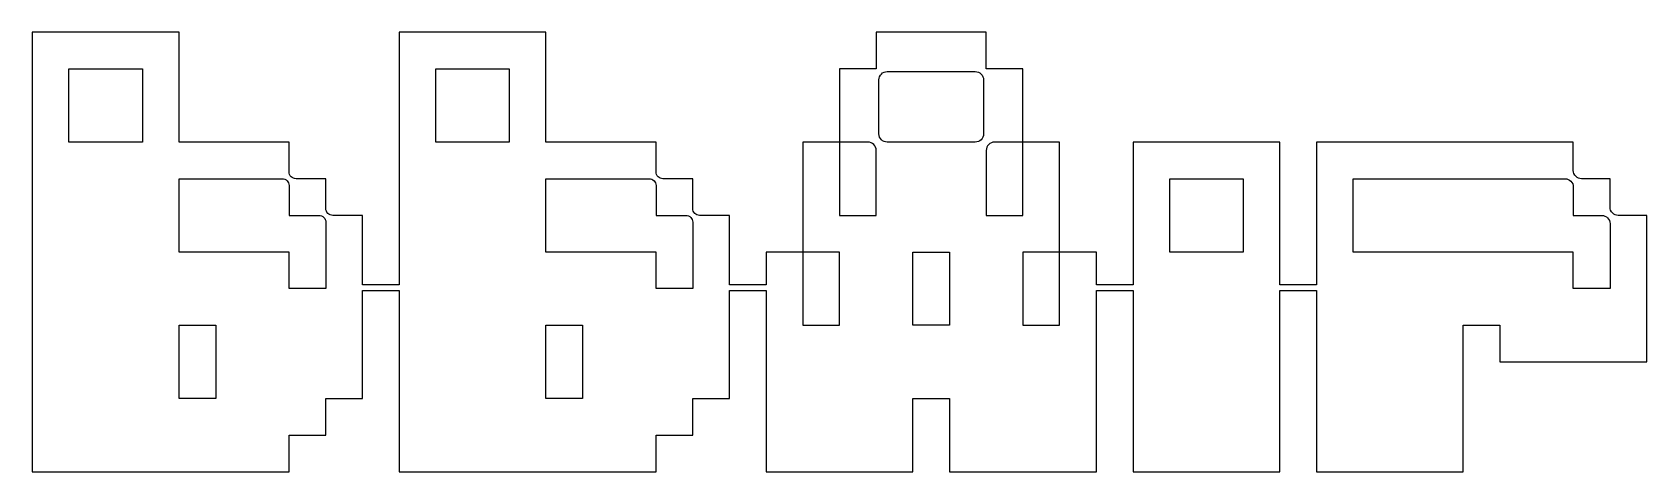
# Model space of a CAD drawing. Header units: millimetres. Extents: x 52.5 to 111.2, y -21.8 to -5.8.
import ezdxf

# ---------------------------------------------------------------- set-up
doc = ezdxf.new("R2010")
doc.units = ezdxf.units.MM
doc.layers.get('0').update_dxf_attribs({"linetype": 'CONTINUOUS'})

msp = doc.modelspace()

# ---------------------------------------------------------------- linework, layer by layer
for points in [[(97.852, -15), (97.852, -9.801), (92.519, -9.801), (92.519, -15), (91.186, -15), (91.186, -13.801), (89.852, -13.801), (88.519, -13.801), (88.519, -16.468), (89.852, -16.468), (89.852, -13.801), (89.852, -9.801), (88.519, -9.801), (87.486, -9.801, 0.414214), (87.186, -10.101), (87.186, -12.468), (88.519, -12.468), (88.519, -9.801), (88.519, -7.134), (87.186, -7.134), (87.186, -5.801), (83.186, -5.801), (83.186, -7.134), (81.852, -7.134), (81.852, -9.801), (81.852, -12.468), (83.186, -12.468), (83.186, -10.101, 0.414214), (82.886, -9.801), (81.852, -9.801), (80.519, -9.801), (80.519, -13.801), (80.519, -16.468), (81.852, -16.468), (81.852, -13.801), (80.519, -13.801), (79.186, -13.801), (79.186, -15), (77.852, -15), (77.852, -12.468), (76.769, -12.468, -0.414214), (76.519, -12.218), (76.519, -11.134), (75.435, -11.134, -0.414214), (75.185, -10.884), (75.185, -9.801), (71.185, -9.801), (71.185, -5.801), (65.852, -5.801), (65.852, -15), (64.519, -15), (64.519, -12.468), (63.436, -12.468, -0.414214), (63.186, -12.218), (63.186, -11.134), (62.102, -11.134, -0.414214), (61.852, -10.884), (61.852, -9.801), (57.852, -9.801), (57.852, -5.801), (52.519, -5.801), (52.519, -21.801), (61.852, -21.801), (61.852, -20.468), (63.186, -20.468), (63.186, -19.134), (64.519, -19.134), (64.519, -15.2), (65.852, -15.2), (65.852, -21.801), (75.185, -21.801), (75.185, -20.468), (76.519, -20.468), (76.519, -19.134), (77.852, -19.134), (77.852, -15.2), (79.186, -15.2), (79.186, -21.801), (84.519, -21.801), (84.519, -19.134), (85.852, -19.134), (85.852, -21.801), (91.186, -21.801), (91.186, -15.2), (92.519, -15.2), (92.519, -21.801), (97.852, -21.801), (97.852, -15.2), (99.186, -15.2), (99.186, -21.801), (104.519, -21.801), (104.519, -16.468), (105.852, -16.468), (105.852, -17.801), (111.186, -17.801), (111.186, -12.468), (110.152, -12.468, -0.414214), (109.852, -12.168), (109.852, -11.134), (108.819, -11.134, -0.414214), (108.519, -10.834), (108.519, -9.801), (99.186, -9.801), (99.186, -15)], [(86.786, -9.801), (83.586, -9.801, -0.414214), (83.286, -9.501), (83.286, -7.534, -0.414214), (83.586, -7.234), (86.786, -7.234, -0.414214), (87.086, -7.534), (87.086, -9.501, -0.414214)], [(63.186, -12.718), (63.186, -15.134), (61.852, -15.134), (61.852, -13.801), (57.852, -13.801), (57.852, -11.134), (61.602, -11.134, -0.414214), (61.852, -11.384), (61.852, -12.468), (62.936, -12.468, -0.414214)], [(76.519, -12.718), (76.519, -15.134), (75.185, -15.134), (75.185, -13.801), (71.185, -13.801), (71.185, -11.134), (74.935, -11.134, -0.414214), (75.185, -11.384), (75.185, -12.468), (76.269, -12.468, -0.414214)], [(109.852, -12.768), (109.852, -15.134), (108.519, -15.134), (108.519, -13.801), (100.519, -13.801), (100.519, -11.134), (108.219, -11.134, -0.414214), (108.519, -11.434), (108.519, -12.468), (109.552, -12.468, -0.414214)]]:
    msp.add_lwpolyline(points, format="xyb", close=True)
for points in [[(56.519, -9.801), (53.852, -9.801), (53.852, -7.134), (56.519, -7.134)], [(69.852, -9.801), (67.185, -9.801), (67.185, -7.134), (69.852, -7.134)], [(96.519, -13.801), (93.852, -13.801), (93.852, -11.134), (96.519, -11.134)], [(85.852, -16.468), (84.519, -16.468), (84.519, -13.801), (85.852, -13.801)], [(59.186, -19.134), (57.852, -19.134), (57.852, -16.468), (59.186, -16.468)], [(72.519, -19.134), (71.185, -19.134), (71.185, -16.468), (72.519, -16.468)]]:
    msp.add_lwpolyline(points, close=True)

doc.saveas('drawing.dxf')
